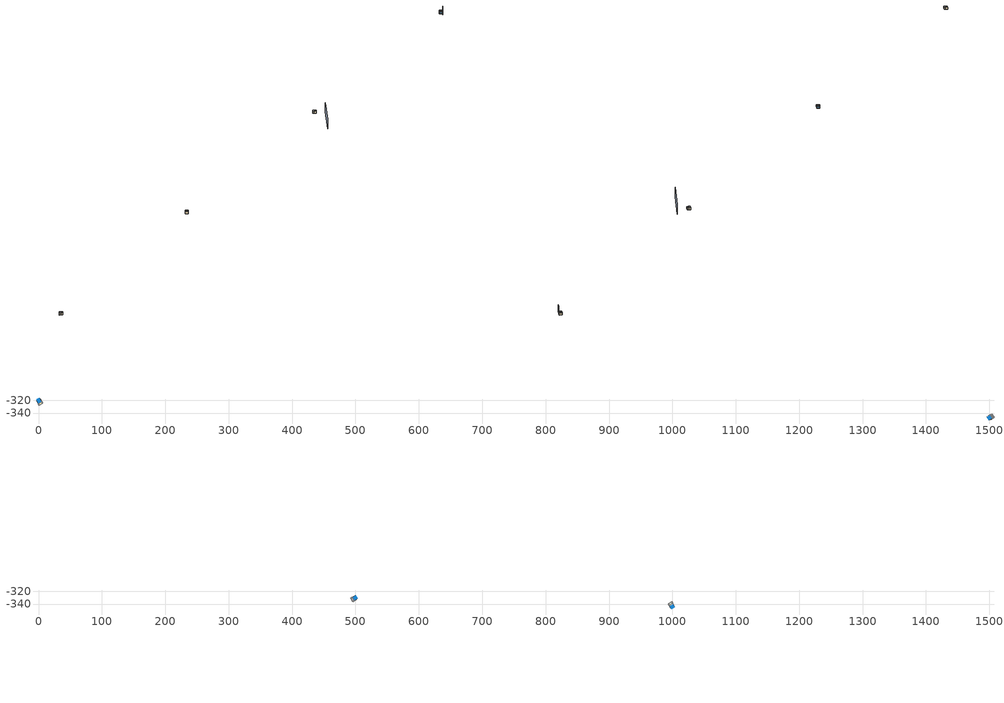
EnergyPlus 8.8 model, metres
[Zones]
0Perim
 floor adiabatic (115mmSandLimeBrick): 2.58,-318.53 4.74,-321.89 -0.3,-325.14 -2.47,-321.79 z0
 wall outside (U0-5): 2.58,-318.53 -2.47,-321.79 z0:4.31
 wall to 0Core (115mmSandLimeBrick): -0.3,-325.14 4.74,-321.89 z0:4.31
 wall adiabatic (115mmSandLimeBrick): -2.47,-321.79 -0.3,-325.14 / 4.74,-321.89 2.58,-318.53 z0:4.31
 window (Single): 2.49,-318.59 -2.38,-321.73 z0.85:3.52
 ceiling adiabatic (115mmSandLimeBrick): 2.58,-318.53 -2.47,-321.79 -0.84,-324.3 4.2,-321.05 z4.31
 roof outside (U0-4): 4.2,-321.05 -0.84,-324.3 -0.3,-325.14 4.74,-321.89 z4.31
0Core
 floor adiabatic (115mmSandLimeBrick): 4.74,-321.89 6.25,-324.24 1.21,-327.49 -0.3,-325.14 z0
 wall adiabatic (115mmSandLimeBrick): -0.3,-325.14 1.21,-327.49 6.25,-324.24 4.74,-321.89 z0:4.31
 ceiling adiabatic (115mmSandLimeBrick): 4.74,-321.89 -0.3,-325.14 0.83,-326.9 5.87,-323.65 z4.31
 roof outside (U0-4): 5.87,-323.65 0.83,-326.9 1.21,-327.49 6.25,-324.24 z4.31
3Perim
 floor adiabatic (115mmSandLimeBrick): 1498.47,-345.12 1501.83,-342.97 1505.06,-348.02 1501.7,-350.17 z0
 wall outside (U0-5): 1498.47,-345.12 1501.7,-350.17 z0:4.31
 wall to 3Core (115mmSandLimeBrick): 1505.06,-348.02 1501.83,-342.97 z0:4.31
 wall adiabatic (115mmSandLimeBrick): 1501.7,-350.17 1505.06,-348.02 / 1501.83,-342.97 1498.47,-345.12 z0:4.31
 window (Single): 1498.52,-345.21 1501.65,-350.09 z0.85:3.52
 ceiling adiabatic (115mmSandLimeBrick): 1498.47,-345.12 1501.7,-350.17 1504.22,-348.56 1500.99,-343.51 z4.31
 roof outside (U0-4): 1500.99,-343.51 1504.22,-348.56 1505.06,-348.02 1501.83,-342.97 z4.31
3Core
 floor adiabatic (115mmSandLimeBrick): 1501.83,-342.97 1504.18,-341.46 1507.42,-346.51 1505.06,-348.02 z0
 wall adiabatic (115mmSandLimeBrick): 1505.06,-348.02 1507.42,-346.51 1504.18,-341.46 1501.83,-342.97 z0:4.31
 ceiling adiabatic (115mmSandLimeBrick): 1501.83,-342.97 1505.06,-348.02 1506.83,-346.89 1503.59,-341.84 z4.31
 roof outside (U0-4): 1503.59,-341.84 1506.83,-346.89 1507.42,-346.51 1504.18,-341.46 z4.31
1Perim
 floor adiabatic (115mmSandLimeBrick): 501.54,-332.33 498.19,-334.49 494.94,-329.45 498.29,-327.29 z4.31
 wall outside (U0-5): 501.54,-332.33 498.29,-327.29 z4.31:8.62
 wall to 1Core (115mmSandLimeBrick): 494.94,-329.45 498.19,-334.49 z4.31:8.62
 wall adiabatic (115mmSandLimeBrick): 498.29,-327.29 494.94,-329.45 / 498.19,-334.49 501.54,-332.33 z4.31:8.62
 window (Single): 501.49,-332.25 498.34,-327.37 z5.16:7.83
 ceiling adiabatic (115mmSandLimeBrick): 501.54,-332.33 498.29,-327.29 495.77,-328.91 499.03,-333.95 z8.62
 roof outside (U0-4): 499.03,-333.95 495.77,-328.91 494.94,-329.45 498.19,-334.49 z8.62
1Core
 floor adiabatic (115mmSandLimeBrick): 498.19,-334.49 495.84,-336.01 492.59,-330.97 494.94,-329.45 z4.31
 wall adiabatic (115mmSandLimeBrick): 494.94,-329.45 492.59,-330.97 495.84,-336.01 498.19,-334.49 z4.31:8.62
 ceiling adiabatic (115mmSandLimeBrick): 498.19,-334.49 494.94,-329.45 493.17,-330.59 496.43,-335.63 z8.62
 roof outside (U0-4): 496.43,-335.63 493.17,-330.59 492.59,-330.97 495.84,-336.01 z8.62
2Perim
 floor adiabatic (115mmSandLimeBrick): 997.4,-345.58 995.29,-342.19 1000.38,-339.02 1002.49,-342.41 z4.31
 wall outside (U0-5): 997.4,-345.58 1002.49,-342.41 z4.31:8.62
 wall to 2Core (115mmSandLimeBrick): 1000.38,-339.02 995.29,-342.19 z4.31:8.62
 wall adiabatic (115mmSandLimeBrick): 1002.49,-342.41 1000.38,-339.02 / 995.29,-342.19 997.4,-345.58 z4.31:8.62
 window (Single): 997.49,-345.53 1002.41,-342.46 z5.16:7.83
 ceiling adiabatic (115mmSandLimeBrick): 997.4,-345.58 1002.49,-342.41 1000.91,-339.87 995.82,-343.04 z8.62
 roof outside (U0-4): 995.82,-343.04 1000.91,-339.87 1000.38,-339.02 995.29,-342.19 z8.62
2Core
 floor adiabatic (115mmSandLimeBrick): 995.29,-342.19 993.81,-339.82 998.91,-336.65 1000.38,-339.02 z4.31
 wall adiabatic (115mmSandLimeBrick): 1000.38,-339.02 998.91,-336.65 993.81,-339.82 995.29,-342.19 z4.31:8.62
 ceiling adiabatic (115mmSandLimeBrick): 995.29,-342.19 1000.38,-339.02 999.28,-337.24 994.18,-340.41 z8.62
 roof outside (U0-4): 994.18,-340.41 999.28,-337.24 998.91,-336.65 993.81,-339.82 z8.62
shading: 1019.63,-354.1 957.97,-393.7 z0:20.57; 1502.02,-350.66 1498.54,-352.83 z0:17.23
[Site:GroundTemperature:BuildingSurface]
14, 14, 14, 14, 14, 14, 14, 14, 14, 14, 14, 14
[Site:GroundReflectance]
0.2, 0.2, 0.2, 0.2, 0.2, 0.2, 0.2, 0.2, 0.2, 0.2, 0.2, 0.2
[Site:GroundReflectance:SnowModifier]
1, 1
[Building]
Building: North Axis {deg}=0; Terrain=Suburbs; Loads Convergence Tolerance Value=.04; Temperature Convergence Tolerance Value {deltaC}=.4; Solar Distribution=MinimalShadowing; Maximum Number of Warmup Days=25
[Construction]
115mmSandLimeBrick: Plaster_0.005_115mmSandLimeBrick, Sand-Lime Brick_0.08_115mmSandLimeBrick, Plaster_0.08_115mmSandLimeBrick
U0-5: XPS Board_0.01_U0-5, General Concrete_0.2_U0-5
U0-4: XPS Board_0.06_U0-4, General Concrete_0.2_U0-4
Single: Generic Clear Glass 6mm_0.006_Single
[Material] Roughness=Rough; Thermal Absorptance=0.9
Name | Thickness {m} | Conductivity {W/m-K} | Density {kg/m3} | Specific Heat {J/kg-K} | Solar Absorptance | Visible Absorptance
Plaster_0.005_115mmSandLimeBrick | 0.005 | 1 | 2000 | 1130 | 0.6 | 0.6
Sand-Lime Brick_0.08_115mmSandLimeBrick | 0.08 | 0.56 | 1200 | 1000 | 0.6 | 0.6
Plaster_0.08_115mmSandLimeBrick | 0.08 | 1 | 2000 | 1130 | 0.6 | 0.6
XPS Board_0.01_U0-5 | 0.01 | 0.034 | 35 | 1400 | 0.6 | 0.6
General Concrete_0.2_U0-5; General Concrete_0.2_U0-4 | 0.2 | 2 | 2400 | 950 | 0.7 | 0.7
XPS Board_0.06_U0-4 | 0.06 | 0.034 | 35 | 1400 | 0.6 | 0.6
[WindowMaterial:Glazing]
Generic Clear Glass 6mm_0.006_Single: Optical Data Type=SpectralAverage; Window Glass Spectral Data Set=SpectralAverage; Thickness {m}=0.006; Solar Transmittance at Normal Incidence=0.68; Front Side Solar Reflectance at Normal Incidence=0.09; Back Side Solar Reflectance at Normal Incidence=0.1; Visible Transmittance at Normal Incidence=0.81; Front Side Visible Reflectance at Normal Incidence=0.11; Back Side Visible Reflectance at Normal Incidence=0.12; Infrared Transmittance at Normal Incidence=0; Front Side Infrared Hemispherical Emissivity=0.2; Back Side Infrared Hemispherical Emissivity=0.2; Conductivity {W/m-K}=0.9; Dirt Correction Factor for Solar and Visible Transmittance=1
[EnergyManagementSystem:Sensor]
Name | Output:Variable or Output:Meter Index Key | Output:Variable or Output:Meter
OutdoorTemp | Environment | Site Outdoor Air Drybulb Temperature
OutdoorRelHumid | Environment | Site Outdoor Air Relative Humidity
USRNATVENT_0Perim; USRNATVENT_1Perim; USRNATVENT_2Perim; USRNATVENT_3Perim | AllOff | Schedule Value
[Zone] Type=1; Multiplier=1; Zone Inside Convection Algorithm=TARP; Zone Outside Convection Algorithm=DOE-2
Name | Volume {m3} | Floor Area {m2}
0Perim; 1Perim; 2Perim; 3Perim | 103.14 | 23.9431
0Core; 1Core; 2Core; 3Core | 72.2793 | 16.779
[People] Number of People Schedule=AllOn; Number of People Calculation Method=People/Area; People per Zone Floor Area {person/m2}=0.5; Fraction Radiant=0.3; Sensible Heat Fraction=AUTOCALCULATE; Carbon Dioxide Generation Rate {m3/s-W}=3.82e-08; Enable ASHRAE 55 Comfort Warnings=No; Mean Radiant Temperature Calculation Type=ZoneAveraged; Clothing Insulation Calculation Method=DynamicClothingModelASHRAE55; Thermal Comfort Model 1 Type=AdaptiveASH55
Name | Zone or ZoneList | Activity Level Schedule | Work Efficiency Schedule | Air Velocity Schedule
People 0Perim | 0Perim | 0PerimPeopleActivity | 0PerimWorkEfficiency | 0PerimAirVelocity
People 0Core | 0Core | 0CorePeopleActivity | 0CoreWorkEfficiency | 0CoreAirVelocity
People 1Perim | 1Perim | 1PerimPeopleActivity | 1PerimWorkEfficiency | 1PerimAirVelocity
People 1Core | 1Core | 1CorePeopleActivity | 1CoreWorkEfficiency | 1CoreAirVelocity
People 2Perim | 2Perim | 2PerimPeopleActivity | 2PerimWorkEfficiency | 2PerimAirVelocity
People 2Core | 2Core | 2CorePeopleActivity | 2CoreWorkEfficiency | 2CoreAirVelocity
People 3Perim | 3Perim | 3PerimPeopleActivity | 3PerimWorkEfficiency | 3PerimAirVelocity
People 3Core | 3Core | 3CorePeopleActivity | 3CoreWorkEfficiency | 3CoreAirVelocity
[ElectricEquipment] Schedule=AllOn; Design Level Calculation Method=Watts/Area; Watts per Zone Floor Area {W/m2}=35; Fraction Latent=0; Fraction Radiant=.2; Fraction Lost=0
Name | Zone or ZoneList
0Perim Equipment 1 | 0Perim
0Core Equipment 1 | 0Core
1Perim Equipment 1 | 1Perim
1Core Equipment 1 | 1Core
2Perim Equipment 1 | 2Perim
2Core Equipment 1 | 2Core
3Perim Equipment 1 | 3Perim
3Core Equipment 1 | 3Core
[Lights] Schedule=AllOn; Design Level Calculation Method=Watts/Area; Watts per Zone Floor Area {W/m2}=15; Return Air Fraction=0; Fraction Radiant=.42; Fraction Visible=.18; Fraction Replaceable=1
Name | Zone or ZoneList
0Perim General lighting | 0Perim
0Core General lighting | 0Core
1Perim General lighting | 1Perim
1Core General lighting | 1Core
2Perim General lighting | 2Perim
2Core General lighting | 2Core
3Perim General lighting | 3Perim
3Core General lighting | 3Core
[ZoneControl:Thermostat]
Name | Zone or ZoneList | Control Type Schedule | Control 1
0Perim Thermostat | 0Perim | 0PerimZoneControlTypeSched | Dual Setpoint - Zone 0Perim
0Core Thermostat | 0Core | 0CoreZoneControlTypeSched | Dual Setpoint - Zone 0Core
1Perim Thermostat | 1Perim | 1PerimZoneControlTypeSched | Dual Setpoint - Zone 1Perim
1Core Thermostat | 1Core | 1CoreZoneControlTypeSched | Dual Setpoint - Zone 1Core
2Perim Thermostat | 2Perim | 2PerimZoneControlTypeSched | Dual Setpoint - Zone 2Perim
2Core Thermostat | 2Core | 2CoreZoneControlTypeSched | Dual Setpoint - Zone 2Core
3Perim Thermostat | 3Perim | 3PerimZoneControlTypeSched | Dual Setpoint - Zone 3Perim
3Core Thermostat | 3Core | 3CoreZoneControlTypeSched | Dual Setpoint - Zone 3Core
[ThermostatSetpoint:DualSetpoint]
Name | Heating Setpoint Temperature Schedule | Cooling Setpoint Temperature Schedule
Dual Setpoint - Zone 0Perim | 0PerimHeating_SP_Sch | 0PerimCooling_SP_Sch
Dual Setpoint - Zone 0Core | 0CoreHeating_SP_Sch | 0CoreCooling_SP_Sch
Dual Setpoint - Zone 1Perim | 1PerimHeating_SP_Sch | 1PerimCooling_SP_Sch
Dual Setpoint - Zone 1Core | 1CoreHeating_SP_Sch | 1CoreCooling_SP_Sch
Dual Setpoint - Zone 2Perim | 2PerimHeating_SP_Sch | 2PerimCooling_SP_Sch
Dual Setpoint - Zone 2Core | 2CoreHeating_SP_Sch | 2CoreCooling_SP_Sch
Dual Setpoint - Zone 3Perim | 3PerimHeating_SP_Sch | 3PerimCooling_SP_Sch
Dual Setpoint - Zone 3Core | 3CoreHeating_SP_Sch | 3CoreCooling_SP_Sch
[Zone equipment]
0Perim: 0Perim Ideal Loads Air
0Core: 0Core Ideal Loads Air
1Perim: 1Perim Ideal Loads Air
1Core: 1Core Ideal Loads Air
2Perim: 2Perim Ideal Loads Air
2Core: 2Core Ideal Loads Air
3Perim: 3Perim Ideal Loads Air
3Core: 3Core Ideal Loads Air
[ZoneHVAC:IdealLoadsAirSystem] Maximum Heating Supply Air Temperature {C}=30; Minimum Cooling Supply Air Temperature {C}=18; Maximum Heating Supply Air Humidity Ratio {kgWater/kgDryAir}=0.01; Minimum Cooling Supply Air Humidity Ratio {kgWater/kgDryAir}=0.008; Heating Limit=NoLimit; Maximum Heating Air Flow Rate {m3/s}=100; Cooling Limit=NoLimit; Maximum Cooling Air Flow Rate {m3/s}=100; Heating Availability Schedule=AllOn; Cooling Availability Schedule=AllOn; Dehumidification Control Type=None; Humidification Control Type=None; Demand Controlled Ventilation Type=OccupancySchedule; Outdoor Air Economizer Type=NoEconomizer; Heat Recovery Type=None; Sensible Heat Recovery Effectiveness=0.7; Latent Heat Recovery Effectiveness=0.65
Name | Design Specification Outdoor Air Object
0Perim Ideal Loads Air | 0PerimMinFreshAir
0Core Ideal Loads Air | 0CoreMinFreshAir
1Perim Ideal Loads Air | 1PerimMinFreshAir
1Core Ideal Loads Air | 1CoreMinFreshAir
2Perim Ideal Loads Air | 2PerimMinFreshAir
2Core Ideal Loads Air | 2CoreMinFreshAir
3Perim Ideal Loads Air | 3PerimMinFreshAir
3Core Ideal Loads Air | 3CoreMinFreshAir
[DesignSpecification:OutdoorAir] Outdoor Air Method=Sum; Outdoor Air Flow per Person {m3/s-person}=0.002; Outdoor Air Flow per Zone Floor Area {m3/s-m2}=0.002; Outdoor Air Schedule=AllOn
0PerimMinFreshAir; 0CoreMinFreshAir; 1PerimMinFreshAir; 1CoreMinFreshAir; 2PerimMinFreshAir; 2CoreMinFreshAir; 3PerimMinFreshAir; 3CoreMinFreshAir
[ZoneVentilation:DesignFlowRate] Schedule=AllOn; Design Flow Rate Calculation Method=AirChanges/Hour; Air Changes per Hour {1/hr}=0; Ventilation Type=NATURAL; Fan Pressure Rise {Pa}=0; Fan Total Efficiency=1; Constant Term Coefficient=1; Temperature Term Coefficient=0; Velocity Term Coefficient=0; Velocity Squared Term Coefficient=0; Minimum Indoor Temperature {C}=18; Delta Temperature {deltaC}=1; Maximum Wind Speed {m/s}=40
Name | Zone or ZoneList
0Perim ScheduledVent | 0Perim
1Perim ScheduledVent | 1Perim
2Perim ScheduledVent | 2Perim
3Perim ScheduledVent | 3Perim
[EnergyManagementSystem:Actuator] Actuated Component Type=Schedule:Constant; Actuated Component Control Type=Schedule Value
Name | Actuated Component Unique
NATVENT_AVAIL_SCHED_ACTUATOR_0Perim | NATVENT_AVAIL_SCHED_0Perim
NATVENT_AVAIL_SCHED_ACTUATOR_1Perim | NATVENT_AVAIL_SCHED_1Perim
NATVENT_AVAIL_SCHED_ACTUATOR_2Perim | NATVENT_AVAIL_SCHED_2Perim
NATVENT_AVAIL_SCHED_ACTUATOR_3Perim | NATVENT_AVAIL_SCHED_3Perim
[EnergyManagementSystem:ProgramCallingManager]
My 0Perim_Setpoint_Schedule_Calculator_Example: BeginTimestepBeforePredictor; 0Perim_ErlEnforceBinary
My 1Perim_Setpoint_Schedule_Calculator_Example: BeginTimestepBeforePredictor; 1Perim_ErlEnforceBinary
My 2Perim_Setpoint_Schedule_Calculator_Example: BeginTimestepBeforePredictor; 2Perim_ErlEnforceBinary
My 3Perim_Setpoint_Schedule_Calculator_Example: BeginTimestepBeforePredictor; 3Perim_ErlEnforceBinary
[EnergyManagementSystem:Program]
0Perim_ErlEnforceBinary: IF (USRNATVENT_0Perim > 0); Set NATVENT_AVAIL_SCHED_ACTUATOR_0Perim = 1; ELSE; Set NATVENT_AVAIL_SCHED_ACTUATOR_0Perim = 0; ENDIF
1Perim_ErlEnforceBinary: IF (USRNATVENT_1Perim > 0); Set NATVENT_AVAIL_SCHED_ACTUATOR_1Perim = 1; ELSE; Set NATVENT_AVAIL_SCHED_ACTUATOR_1Perim = 0; ENDIF
2Perim_ErlEnforceBinary: IF (USRNATVENT_2Perim > 0); Set NATVENT_AVAIL_SCHED_ACTUATOR_2Perim = 1; ELSE; Set NATVENT_AVAIL_SCHED_ACTUATOR_2Perim = 0; ENDIF
3Perim_ErlEnforceBinary: IF (USRNATVENT_3Perim > 0); Set NATVENT_AVAIL_SCHED_ACTUATOR_3Perim = 1; ELSE; Set NATVENT_AVAIL_SCHED_ACTUATOR_3Perim = 0; ENDIF
[ZoneVentilation:WindandStackOpenArea] Opening Area {m2}=12.4063; Opening Effectiveness=0; Effective Angle {deg}=0; Height Difference {m}=0.668441; Discharge Coefficient for Opening=0.6; Minimum Indoor Temperature {C}=24; Maximum Indoor Temperature {C}=100; Delta Temperature {deltaC}=1; Minimum Outdoor Temperature {C}=22; Maximum Outdoor Temperature {C}=26; Maximum Wind Speed {m/s}=40
Name | Zone | Opening Area Fraction Schedule
0PerimNatVent_Buoy | 0Perim | NATVENT_AVAIL_SCHED_0Perim
1PerimNatVent_Buoy | 1Perim | NATVENT_AVAIL_SCHED_1Perim
2PerimNatVent_Buoy | 2Perim | NATVENT_AVAIL_SCHED_2Perim
3PerimNatVent_Buoy | 3Perim | NATVENT_AVAIL_SCHED_3Perim
[ZoneInfiltration:DesignFlowRate] Schedule=On; Design Flow Rate Calculation Method=AirChanges/Hour; Air Changes per Hour {1/hr}=2; Constant Term Coefficient=1; Temperature Term Coefficient=0; Velocity Term Coefficient=0; Velocity Squared Term Coefficient=0
Name | Zone or ZoneList
0PerimInfiltration | 0Perim
1PerimInfiltration | 1Perim
2PerimInfiltration | 2Perim
3PerimInfiltration | 3Perim
[WaterUse:Equipment]
Name | Peak Flow Rate {m3/s} | Flow Rate Fraction Schedule | Target Temperature Schedule | Hot Water Supply Temperature Schedule | Cold Water Supply Temperature Schedule
DHW 0Perim | 0 | equipOffice | DHW Supply Temperature 0Perim | DHW Supply Temperature 0Perim | DHW Mains Temperature 0Perim
DHW 0Core | 1.39825e-05 | 60HrWk | DHW Supply Temperature 0Core | DHW Supply Temperature 0Core | DHW Mains Temperature 0Core
DHW 1Perim | 0 | equipOffice | DHW Supply Temperature 1Perim | DHW Supply Temperature 1Perim | DHW Mains Temperature 1Perim
DHW 1Core | 1.39825e-05 | 60HrWk | DHW Supply Temperature 1Core | DHW Supply Temperature 1Core | DHW Mains Temperature 1Core
DHW 2Perim | 0 | equipOffice | DHW Supply Temperature 2Perim | DHW Supply Temperature 2Perim | DHW Mains Temperature 2Perim
DHW 2Core | 1.39825e-05 | 60HrWk | DHW Supply Temperature 2Core | DHW Supply Temperature 2Core | DHW Mains Temperature 2Core
DHW 3Perim | 0 | equipOffice | DHW Supply Temperature 3Perim | DHW Supply Temperature 3Perim | DHW Mains Temperature 3Perim
DHW 3Core | 1.39825e-05 | 60HrWk | DHW Supply Temperature 3Core | DHW Supply Temperature 3Core | DHW Mains Temperature 3Core
[Schedule:Constant]
On: On/Off, 1
0PerimPeopleActivity; 0CorePeopleActivity; 1PerimPeopleActivity; 1CorePeopleActivity; 2PerimPeopleActivity; 2CorePeopleActivity; 3PerimPeopleActivity; 3CorePeopleActivity: Any Number, 125.28
0PerimAirVelocity; 0CoreAirVelocity; 1PerimAirVelocity; 1CoreAirVelocity; 2PerimAirVelocity; 2CoreAirVelocity; 3PerimAirVelocity; 3CoreAirVelocity: Any Number, 0.2
0PerimWorkEfficiency; 0CoreWorkEfficiency; 1PerimWorkEfficiency; 1CoreWorkEfficiency; 2PerimWorkEfficiency; 2CoreWorkEfficiency; 3PerimWorkEfficiency; 3CoreWorkEfficiency: Any Number, 0
0PerimHeating_SP_Sch; 0PerimCooling_SP_Sch; 0CoreHeating_SP_Sch; 0CoreCooling_SP_Sch; 1PerimHeating_SP_Sch; 1PerimCooling_SP_Sch; 1CoreHeating_SP_Sch; 1CoreCooling_SP_Sch; 2PerimHeating_SP_Sch; 2PerimCooling_SP_Sch; 2CoreHeating_SP_Sch; 2CoreCooling_SP_Sch; 3PerimHeating_SP_Sch; 3PerimCooling_SP_Sch; 3CoreHeating_SP_Sch; 3CoreCooling_SP_Sch: Temperature, 24
0PerimZoneControlTypeSched; 0CoreZoneControlTypeSched; 1PerimZoneControlTypeSched; 1CoreZoneControlTypeSched; 2PerimZoneControlTypeSched; 2CoreZoneControlTypeSched; 3PerimZoneControlTypeSched; 3CoreZoneControlTypeSched: Any Number, 4
NATVENT_AVAIL_SCHED_0Perim; NATVENT_AVAIL_SCHED_1Perim; NATVENT_AVAIL_SCHED_2Perim; NATVENT_AVAIL_SCHED_3Perim: Fraction, 1
DHW Supply Temperature 0Perim; DHW Supply Temperature 0Core; DHW Supply Temperature 1Perim; DHW Supply Temperature 1Core; DHW Supply Temperature 2Perim; DHW Supply Temperature 2Core; DHW Supply Temperature 3Perim; DHW Supply Temperature 3Core: Temperature, 65
DHW Mains Temperature 0Perim; DHW Mains Temperature 0Core; DHW Mains Temperature 1Perim; DHW Mains Temperature 1Core; DHW Mains Temperature 2Perim; DHW Mains Temperature 2Core; DHW Mains Temperature 3Perim; DHW Mains Temperature 3Core: Temperature, 10
[Schedule:Year]
AllOn: AllOn, 1, 1, 12, 31
equipOffice: equipOffice, 1, 1, 12, 31
AllOff: AllOff, 1, 1, 12, 31
60HrWk: 60HrWk, 1, 1, 12, 31
[Schedule:Week:Daily]
AllOn: AllOn, AllOn, AllOn, AllOn, AllOn, AllOn, AllOn, AllOn, AllOn, AllOn, AllOn, AllOn
equipOffice: equipOfficeWeekEnd, equipOffice, equipOffice, equipOffice, equipOffice, equipOffice, equipOfficeWeekEnd, equipOfficeWeekEnd, equipOffice, equipOffice, equipOffice, equipOffice
AllOff: AllOff, AllOff, AllOff, AllOff, AllOff, AllOff, AllOff, AllOff, AllOff, AllOff, AllOff, AllOff
60HrWk: 60HrWkDay, 60HrWkDay, 60HrWkDay, 60HrWkDay, 60HrWkDay, 60HrWkDay, 60HrWkDay, 60HrWkDay, 60HrWkDay, 60HrWkDay, 60HrWkDay, 60HrWkDay
[Schedule:Day:Hourly]
AllOn: 1, 1, 1, 1, 1, 1, 1, 1, 1, 1, 1, 1, 1, 1, 1, 1, 1, 1, 1, 1, 1, 1, 1, 1
equipOffice; equipOfficeWeekEnd: 0.1, 0.1, 0.1, 0.1, 0.1, 0.1, 0.1, 0.2, 0.4, 0.6, 0.8, 0.8, 0.4, 0.6, 0.8, 0.8, 0.4, 0.2, 0.1, 0.1, 0.1, 0.1, 0.1, 0.1
AllOff: 0, 0, 0, 0, 0, 0, 0, 0, 0, 0, 0, 0, 0, 0, 0, 0, 0, 0, 0, 0, 0, 0, 0, 0
60HrWkDay: 0.2, 0.2, 0.2, 0.2, 0.2, 0.2, 0.2, 0.4, 0.8, 0.8, 1, 1, 0.8, 1, 1, 1, 0.8, 0.4, 0.2, 0.2, 0.2, 0.2, 0.2, 0.2
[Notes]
----  This file was generated with Archsim v.4.0.2.17
-------------------------ERL SENSORS--------------------------
115mmSandLimeBrick GasType: Partition
